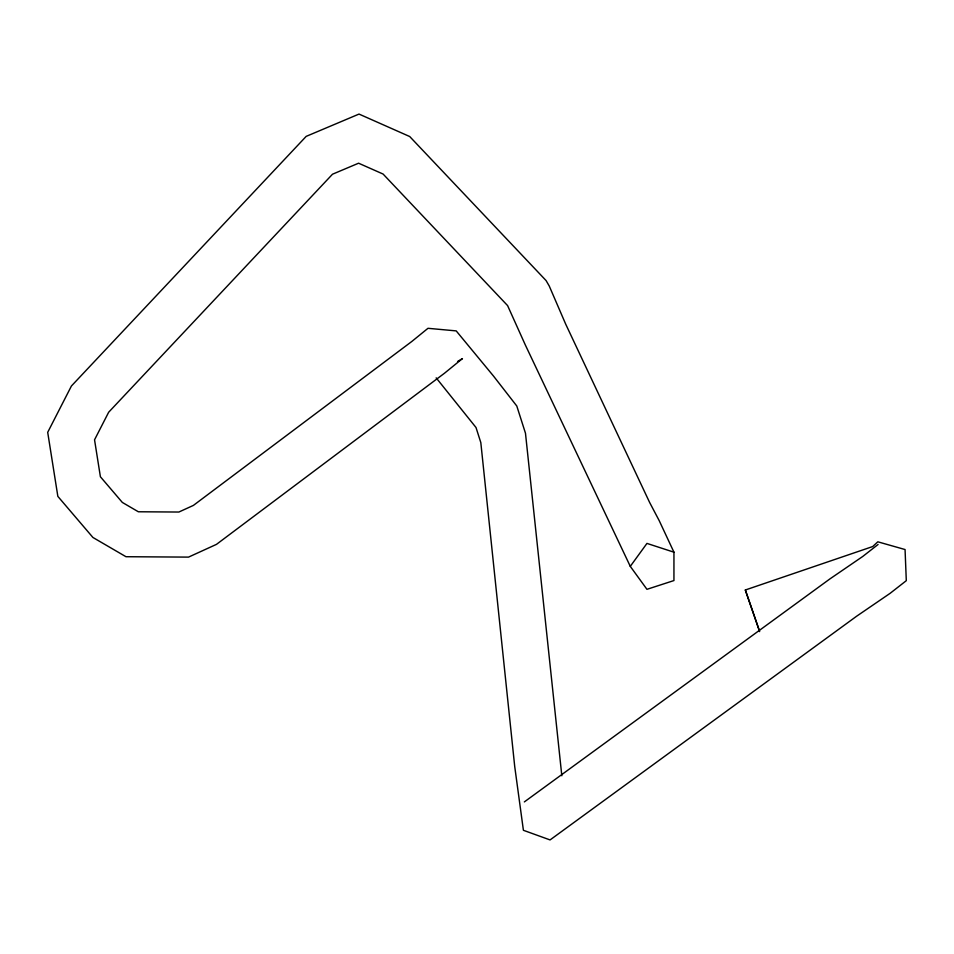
<?xml version="1.0" encoding="UTF-8"?>
<svg xmlns="http://www.w3.org/2000/svg" width="954" height="954" viewBox="0 0 954 954"><rect width="100%" height="100%" fill="white"/><g stroke="black" fill="none" stroke-linecap="round" stroke-linejoin="round"><path stroke-width="1.43" d="M630.284 566.366L646.955 543.41L673.941 552.187L673.941 580.557L646.955 589.322L630.284 566.366L525.26 344.823L507.6 305.602L383.103 174.057L358.585 163.206L332.505 174.212L108.661 412.235L94.541 439.806L100.397 476.75L122.339 502.436L138.354 511.773L178.875 512.036L193.4 505.405L411.83 341.46L427.988 328.307L456.203 330.895L493.528 376.091L516.794 406.022L525.475 433.223L561.823 775.757M878.085 544.472L862.762 556.456L829.932 578.899L524.342 801.909M457.574 361.506L462.44 358.597L444.433 373.276L216.475 544.364L188.534 557.112L125.976 556.719L92.92 537.472L57.848 496.378L47.7 432.329L71.431 385.988L306.186 136.374L359.014 114.075L409.707 136.529L546.07 280.559L549.23 285.985L565.71 324.169L649.626 502.46L659.19 520.622L673.941 552.187M759.611 631.608L745.324 590.001L872.707 546.547L877.811 541.812L905.06 549.54L906.3 580.676L890.118 593.328L856.62 616.224L550.064 839.925L523.4 830.29L514.719 766.527L480.816 442.596L476.01 427.511L436.169 377.867M745.324 590.001L759.491 630.916"/></g></svg>
